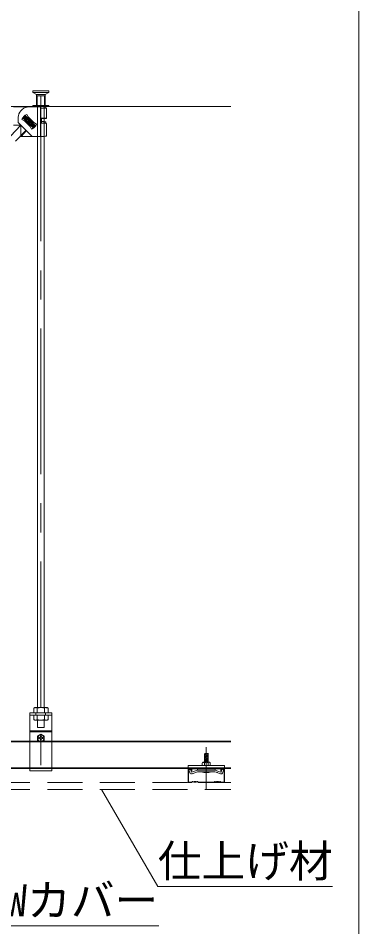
# Model space of a CAD drawing. Units: millimetres, scale not verified. Extents: x -7800 to 7800, y -5578 to 5491.
# Drawn here: x -2536 to -2068, y -1262 to -14 of the extents above; entities that cross this region are included whole.
import ezdxf
from ezdxf.enums import TextEntityAlignment as Align

# ---------------------------------------------------------------- set-up
doc = ezdxf.new("R2010")
doc.units = ezdxf.units.MM
doc.header["$LTSCALE"] = 40
for name, pattern in [('CHAIN1', [8, 5, -1, 1, -1]), ('DASHED1', [1.8, 1.2, -0.6]), ('DOUBLE_CHAIN1', [8.8, 5, -1, 0.6, -0.6, 0.6, -1])]:
    doc.linetypes.add(name, pattern=pattern)
for name, color, linetype, lineweight in [('2-0_中心線', 4, 'CHAIN1', 9), ('2-1_吊り材', 4, 'Continuous', 9), ('2-2_野縁受け', 3, 'Continuous', 18), ('2-3_野縁', 7, 'Continuous', 18), ('2-6_文字', 3, 'Continuous', 18), ('2-9_躯体', 4, 'DASHED1', 9), ('2-A_クリップ', 3, 'Continuous', 18), ('2-C_パネル', 4, 'DASHED1', 9), ('F-2_太線１', 3, 'Continuous', 18)]:
    doc.layers.add(name, color=color, linetype=linetype, lineweight=lineweight)
doc.styles.add('ＭＳ ゴシック', font='')
doc.styles.get('ＭＳ ゴシック').set_extended_font_data('MS Gothic')

msp = doc.modelspace()

# ---------------------------------------------------------------- linework, layer by layer
at = {"layer": '2-0_中心線'}
for p, q in [((-2504.49, -120.09), (-2504.49, -1057.34)), ((-2277.49, -1015.05), (-2277.49, -1072.97))]:
    msp.add_line(p, q, dxfattribs=at)
at = {"layer": '2-1_吊り材', "color": 3, "lineweight": 18}
for p, q in [((-2508.99, -135.2), (-2508.99, -957.08)), ((-2499.99, -135.2), (-2499.99, -960.9)), ((-2508.99, -957.08), (-2508.99, -960.9))]:
    msp.add_line(p, q, dxfattribs=at)
at = {"layer": '2-1_吊り材', "color": 7, "lineweight": 18}
for p, q in [((-2512.97, -960.9), (-2514.29, -961.66)), ((-2496, -960.9), (-2494.69, -961.66)), ((-2519.49, -1047.9), (-2519.49, -967.9)), ((-2514.29, -967.9), (-2514.29, -961.66)), ((-2514.29, -967.9), (-2494.69, -967.9)), ((-2509.39, -967.9), (-2509.39, -961.66)), ((-2499.59, -967.9), (-2499.59, -961.66)), ((-2494.69, -967.9), (-2494.69, -961.66)), ((-2519.49, -992.7), (-2489.49, -992.7)), ((-2519.49, -994.08), (-2489.49, -994.08)), ((-2507.13, -1006.7), (-2509.3, -1005.45)), ((-2507.47, -1002.1), (-2506.89, -1002.1)), ((-2507.47, -1003.3), (-2506.89, -1003.3)), ((-2505.14, -999.76), (-2505.14, -1000.31)), ((-2505.14, -1005.64), (-2505.14, -1005.08)), ((-2503.94, -999.76), (-2503.94, -1000.57)), ((-2503.94, -999.76), (-2503.94, -1000.31)), ((-2503.94, -1005.64), (-2503.94, -1004.82)), ((-2503.94, -1005.64), (-2503.94, -1005.08)), ((-2501.6, -1002.1), (-2502.18, -1002.1)), ((-2501.6, -1003.3), (-2502.18, -1003.3)), ((-2501.94, -1006.7), (-2499.77, -1005.45)), ((-2489.49, -1047.9), (-2519.49, -1047.9))]:
    msp.add_line(p, q, dxfattribs=at)
at = {"layer": '2-1_吊り材', "color": 7, "linetype": 'DASHED1', "lineweight": 18}
for p, q in [((-2519.49, -971.1), (-2489.49, -971.1)), ((-2494.69, -971.1), (-2514.29, -971.1)), ((-2514.29, -971.1), (-2514.29, -977.34)), ((-2511.31, -967.9), (-2511.31, -971.1)), ((-2509.39, -971.1), (-2509.39, -977.34)), ((-2499.59, -971.1), (-2499.59, -977.34)), ((-2498.31, -967.9), (-2498.31, -971.1)), ((-2494.69, -971.1), (-2494.69, -977.34)), ((-2512.97, -978.1), (-2514.29, -977.34)), ((-2496, -978.1), (-2512.97, -978.1)), ((-2508.99, -978.1), (-2508.99, -988.14)), ((-2499.99, -978.1), (-2499.99, -988.14)), ((-2496, -978.1), (-2494.69, -977.34)), ((-2508.99, -988.14), (-2499.99, -988.14)), ((-2489.49, -1006.7), (-2519.49, -1006.7)), ((-2504.54, -1008.2), (-2507.13, -1006.7)), ((-2504.54, -1008.2), (-2501.94, -1006.7)), ((-2489.49, -1044.7), (-2519.49, -1044.7))]:
    msp.add_line(p, q, dxfattribs=at)
at = {"layer": '2-1_吊り材', "color": 7, "lineweight": 18}
for points in [[(-2512.97, -960.9), (-2508.82, -960.9), (-2496, -960.9)], [(-2519.49, -967.9), (-2489.49, -967.9), (-2489.49, -1047.9)], [(-2504.54, -997.2), (-2509.3, -999.95), (-2509.3, -1005.45)], [(-2504.54, -997.2), (-2499.77, -999.95), (-2499.77, -1005.45)]]:
    msp.add_lwpolyline(points, dxfattribs=at)
for centre, radius, start, end in [((-2511.08, -967.67), 6.81, 96.34294, 118.04132), ((-2512, -965.77), 4.88, 57.57118, 88.04459), ((-2504.49, -977.11), 16.22, 72.41205, 107.58797), ((-2496.97, -965.77), 4.88, 91.95543, 122.42883), ((-2497.89, -967.67), 6.81, 61.95869, 83.65707), ((-2504.54, -1002.7), 4.4, 294.61987, 245.38013), ((-2504.54, -1002.7), 3, 168.46304, 191.51331), ((-2506.73, -1000.5), 1.6, 264.363, 6.67345), ((-2506.73, -1004.89), 1.6, 353.32655, 95.637), ((-2504.54, -1002.7), 3, 78.46304, 101.53696), ((-2504.54, -1002.7), 3, 258.46304, 281.53696), ((-2502.34, -1000.5), 1.6, 173.32655, 275.637), ((-2502.34, -1004.89), 1.6, 84.363, 186.67345), ((-2504.54, -1002.7), 3, 348.48669, 11.53696)]:
    msp.add_arc(centre, radius, start, end, dxfattribs=at)
at = {"layer": '2-1_吊り材', "color": 7, "linetype": 'DASHED1', "lineweight": 18}
for centre, radius, start, end in [((-2511.08, -971.33), 6.81, 241.95869, 263.65707), ((-2512, -973.22), 4.88, 271.95543, 302.42883), ((-2504.49, -961.88), 16.22, 252.41205, 287.58797), ((-2496.97, -973.22), 4.88, 237.57118, 268.04459), ((-2497.89, -971.33), 6.81, 276.34294, 298.04132), ((-2504.54, -1002.7), 4.4, 245.38013, 294.61987)]:
    msp.add_arc(centre, radius, start, end, dxfattribs=at)
at = {"layer": '2-2_野縁受け'}
for p, q in [((-3389.49, -1006.7), (-2519.49, -1006.7)), ((-3389.49, -1007.9), (-2243.91, -1007.9)), ((-2489.49, -1006.7), (-2243.91, -1006.7)), ((-3389.49, -1043.5), (-2243.91, -1043.5)), ((-3347.27, -1044.7), (-2519.49, -1044.7)), ((-2489.49, -1044.7), (-2243.91, -1044.7))]:
    msp.add_line(p, q, dxfattribs=at)
at = {"layer": '2-3_野縁'}
for p, q in [((-2302.49, -1045.7), (-2302.49, -1062.73)), ((-2301.99, -1062.68), (-2301.99, -1045.7)), ((-2298.49, -1044.7), (-2301.49, -1044.7)), ((-2298.49, -1045.2), (-2301.49, -1045.2)), ((-2297.99, -1047.7), (-2297.99, -1045.7)), ((-2297.99, -1047.7), (-2297.49, -1047.7)), ((-2297.49, -1047.7), (-2297.49, -1045.7)), ((-2257.49, -1047.7), (-2257.49, -1045.7)), ((-2256.99, -1047.7), (-2257.49, -1047.7)), ((-2256.99, -1047.7), (-2256.99, -1045.7)), ((-2256.49, -1044.7), (-2253.49, -1044.7)), ((-2256.49, -1045.2), (-2253.49, -1045.2)), ((-2252.99, -1062.72), (-2252.99, -1045.7)), ((-2252.49, -1045.7), (-2252.49, -1062.65)), ((-2301.49, -1063.2), (-2297.9, -1063.2)), ((-2301.49, -1063.2), (-2297.9, -1063.2)), ((-2297.9, -1063.7), (-2301.49, -1063.7)), ((-2297.9, -1063.7), (-2301.49, -1063.7)), ((-2297.55, -1063.05), (-2296.84, -1062.34)), ((-2296.84, -1062.34), (-2297.55, -1063.05)), ((-2296.49, -1062.7), (-2297.2, -1063.4)), ((-2296.49, -1062.7), (-2297.2, -1063.4)), ((-2289.49, -1062.7), (-2288.78, -1063.4)), ((-2289.13, -1062.34), (-2288.43, -1063.05)), ((-2288.07, -1063.2), (-2277.49, -1063.2)), ((-2288.07, -1063.7), (-2277.49, -1063.7)), ((-2266.9, -1063.2), (-2277.49, -1063.2)), ((-2266.9, -1063.7), (-2277.49, -1063.7)), ((-2265.84, -1062.34), (-2266.55, -1063.05)), ((-2265.49, -1062.7), (-2266.19, -1063.4)), ((-2258.49, -1062.7), (-2257.78, -1063.4)), ((-2258.49, -1062.7), (-2257.78, -1063.4)), ((-2257.43, -1063.05), (-2258.13, -1062.34)), ((-2258.13, -1062.34), (-2257.43, -1063.05)), ((-2253.49, -1063.2), (-2257.07, -1063.2)), ((-2253.49, -1063.2), (-2257.07, -1063.2)), ((-2257.07, -1063.7), (-2253.49, -1063.7)), ((-2257.07, -1063.7), (-2253.49, -1063.7))]:
    msp.add_line(p, q, dxfattribs=at)
for centre, radius, start, end in [((-2301.49, -1045.7), 1, 90.00299, 180.00299), ((-2301.49, -1045.7), 0.5, 90.00299, 180.00299), ((-2298.49, -1045.7), 1, 0.00299, 90.00299), ((-2298.49, -1045.7), 0.5, 0.00299, 90.00299), ((-2256.49, -1045.7), 1, 89.99696, 179.99699), ((-2256.49, -1045.7), 0.5, 89.99696, 179.99699), ((-2253.49, -1045.7), 1, 359.99699, 89.99699), ((-2253.49, -1045.7), 0.5, 359.99699, 89.99699), ((-2301.49, -1062.7), 1, 177.476, 270), ((-2301.49, -1062.7), 1, 177.476, 270), ((-2301.49, -1062.7), 0.5, 177.476, 270), ((-2301.49, -1062.7), 0.5, 177.476, 270), ((-2297.9, -1062.7), 0.5, 269.99998, 314.99998), ((-2297.9, -1062.7), 0.5, 270, 314.99998), ((-2297.9, -1062.7), 1, 270, 315), ((-2297.9, -1062.7), 1, 270, 314.99998), ((-2296.49, -1062.7), 0.5, 46.39717, 135), ((-2295.24, -1061.38), 1.81, 226.39716, 313.6028), ((-2295.24, -1061.38), 1.31, 226.39716, 313.6028), ((-2293.99, -1062.7), 0.5, 36.86987, 133.6028), ((-2292.99, -1061.95), 1.25, 216.86989, 323.1301), ((-2292.99, -1061.95), 0.75, 216.86989, 323.1301), ((-2291.99, -1062.7), 0.5, 36.86987, 143.1301), ((-2291.99, -1062.7), 0.5, 46.39717, 143.1301), ((-2290.74, -1061.38), 1.81, 226.39716, 313.6028), ((-2290.74, -1061.38), 1.31, 226.39716, 313.6028), ((-2289.49, -1062.7), 0.5, 44.99998, 133.60281), ((-2288.07, -1062.7), 1, 225, 270), ((-2288.07, -1062.7), 0.5, 225, 270), ((-2266.9, -1062.7), 0.5, 270, 315), ((-2266.9, -1062.7), 1, 270, 315), ((-2265.49, -1062.7), 0.5, 46.39719, 135.00002), ((-2264.24, -1061.38), 1.81, 226.39719, 313.60283), ((-2264.24, -1061.38), 1.31, 226.39719, 313.60283), ((-2262.99, -1062.7), 0.5, 36.86989, 143.1301), ((-2262.99, -1062.7), 0.5, 36.86989, 133.60281), ((-2261.99, -1061.95), 1.25, 216.8699, 323.13011), ((-2261.99, -1061.95), 0.75, 216.8699, 323.13011), ((-2260.99, -1062.7), 0.5, 46.39719, 143.13011), ((-2259.74, -1061.38), 1.81, 226.39719, 313.60283), ((-2259.74, -1061.38), 1.31, 226.39719, 313.60283), ((-2258.49, -1062.7), 0.5, 45, 133.60283), ((-2257.07, -1062.7), 1, 225, 270), ((-2257.07, -1062.7), 1, 225.00002, 270), ((-2257.07, -1062.7), 0.5, 225, 270), ((-2257.07, -1062.7), 0.5, 225.00002, 270), ((-2253.49, -1062.7), 1, 270, 2.524), ((-2253.49, -1062.7), 1, 269.99995, 2.524), ((-2253.49, -1062.7), 0.5, 270, 2.524), ((-2253.49, -1062.7), 0.5, 269.99995, 2.524)]:
    msp.add_arc(centre, radius, start, end, dxfattribs=at)
at = {"layer": '2-6_文字'}
for p, q in [((-2520.54, -135.51), (-2542.04, -135.51)), ((-2505.04, -135.51), (-2520.54, -135.51)), ((-2505.04, -135.2), (-2509.04, -135.2)), ((-2505.04, -135.2), (-2501.38, -135.2)), ((-2505.04, -174.23), (-2505.04, -137.16)), ((-2501.38, -135.2), (-2499.39, -135.2)), ((-2497.84, -135.51), (-2497.84, -137.34)), ((-2526.27, -147.4), (-2529.39, -150.64)), ((-2526.24, -148.81), (-2526.27, -147.4)), ((-2511.69, -161.38), (-2526.27, -147.4)), ((-2513.11, -161.41), (-2526.24, -148.81)), ((-2521.74, -149.43), (-2523.72, -146)), ((-2521.74, -149.43), (-2513.96, -157.21)), ((-2500.04, -137.72), (-2500.04, -137.72)), ((-2496.84, -137.51), (-2496.84, -151.32)), ((-2531.88, -160.61), (-2546.42, -175.78)), ((-2542.04, -160.46), (-2532.04, -160.46)), ((-2535.55, -156.97), (-2535.55, -150.51)), ((-2535.54, -156.98), (-2516.43, -176.09)), ((-2533.97, -160.46), (-2532.97, -159.56)), ((-2532.04, -160.46), (-2532.04, -176.09)), ((-2527.12, -154.81), (-2530.55, -152.83)), ((-2527.97, -150.61), (-2529.39, -150.64)), ((-2529.39, -150.64), (-2514.81, -164.63)), ((-2527.12, -154.81), (-2519.34, -162.59)), ((-2521.46, -149.84), (-2526.82, -155.24)), ((-2524.15, -152.55), (-2526.6, -150.2)), ((-2520.54, -156.01), (-2522.34, -154.28)), ((-2520.54, -156.01), (-2522.27, -157.82)), ((-2520.54, -156.01), (-2518.81, -154.21)), ((-2520.54, -156.01), (-2518.74, -157.74)), ((-2514.37, -156.68), (-2519.51, -162.29)), ((-2516.93, -159.47), (-2514.48, -161.83)), ((-2514.84, -163.21), (-2513.11, -161.41)), ((-2514.81, -164.63), (-2511.69, -161.38)), ((-2513.96, -157.21), (-2510.53, -159.19)), ((-2513.11, -161.41), (-2511.69, -161.38)), ((-2503.53, -150.96), (-2503.58, -157.97)), ((-2497.84, -156.11), (-2497.84, -158.15)), ((-2496.84, -158.32), (-2496.84, -175.77)), ((-2524.84, -167.72), (-2539.2, -182.7)), ((-2531.52, -176.09), (-2524.35, -168.17)), ((-2519.34, -162.59), (-2517.36, -166.02)), ((-2514.84, -163.21), (-2514.81, -164.63)), ((-2505.04, -176.09), (-2505.04, -174.23)), ((-2505.04, -176.09), (-2532.04, -176.09))]:
    msp.add_line(p, q, dxfattribs=at)
at = {"layer": '2-6_文字', "linetype": 'DASHED1'}
for p, q in [((-2509.04, -135.2), (-2509.04, -160.2)), ((-2500.04, -135.2), (-2500.04, -160.2)), ((-2500.04, -135.74), (-2500.04, -150.22)), ((-2522.42, -151.09), (-2525.53, -154.34)), ((-2521.8, -151.69), (-2524.91, -154.93)), ((-2516.17, -157.09), (-2519.28, -160.34)), ((-2515.55, -157.68), (-2518.66, -160.93)), ((-2500.04, -156.33), (-2500.04, -176.01)), ((-2534.38, -174.2), (-2534.38, -174.19))]:
    msp.add_line(p, q, dxfattribs=at)
at = {"layer": '2-6_文字', "color": 7}
for p, q in [((-2421.24, -1073.2), (-2344.1, -1206.81)), ((-2344.1, -1206.81), (-2104.1, -1206.81)), ((-3092.82, -1260.7), (-2342.82, -1260.7))]:
    msp.add_line(p, q, dxfattribs=at)
at = {"layer": '2-6_文字'}
for points in [[(-2505.04, -137.16), (-2505.04, -135.51), (-2505.04, -135.2)], [(-2505.04, -137.16), (-2503.61, -137.16), (-2502.23, -137.18), (-2500.94, -137.2), (-2499.76, -137.24), (-2498.75, -137.28), (-2497.93, -137.33), (-2497.33, -137.39), (-2496.96, -137.45), (-2496.84, -137.51)], [(-2500.04, -135.74), (-2500.55, -135.44), (-2500.94, -135.22)], [(-2526.24, -148.81), (-2527.97, -150.61), (-2514.84, -163.21)], [(-2503.57, -157.97), (-2502.19, -157.99), (-2500.9, -158.01), (-2499.73, -158.05), (-2498.72, -158.09), (-2497.91, -158.15), (-2497.31, -158.2), (-2496.95, -158.26), (-2496.84, -158.32)], [(-2503.52, -150.96), (-2502.14, -150.98), (-2500.85, -151.01), (-2499.69, -151.05), (-2498.69, -151.09), (-2497.89, -151.14), (-2497.3, -151.2), (-2496.94, -151.26), (-2496.84, -151.32), (-2496.98, -151.38), (-2497.36, -151.44), (-2497.98, -151.5), (-2498.82, -151.55), (-2499.84, -151.59), (-2501.02, -151.63), (-2502.32, -151.65), (-2503.52, -151.67)], [(-2503.52, -151.11), (-2502.71, -151.12), (-2501.98, -151.14), (-2501.34, -151.17), (-2500.81, -151.2), (-2500.41, -151.23), (-2500.15, -151.27), (-2500.04, -151.31), (-2500.08, -151.35), (-2500.27, -151.38), (-2500.61, -151.42), (-2501.08, -151.45), (-2501.67, -151.48), (-2502.36, -151.5), (-2503.14, -151.52), (-2503.52, -151.52)], [(-2500.04, -156.33), (-2500.55, -156.03), (-2500.94, -155.81)]]:
    msp.add_lwpolyline(points, dxfattribs=at)
at = {"layer": '2-6_文字', "linetype": 'DOUBLE_CHAIN1'}
msp.add_lwpolyline([(-2505.04, -176.09), (-2503.61, -176.08), (-2502.23, -176.07), (-2500.94, -176.04), (-2499.77, -176.01), (-2498.76, -175.96), (-2497.94, -175.91), (-2497.33, -175.85), (-2496.84, -175.77)], dxfattribs=at)
at = {"layer": '2-6_文字'}
for centre, radius, start, end in [((-2520.55, -150.51), 15, 90.00002, 169.45277), ((-2503.21, -176.04), 40.88, 82.44598, 87.4412), ((-2520.55, -150.51), 15, 169.45277, 180), ((-2520.54, -156.01), 10.5, 107.62612, 162.37332), ((-2520.54, -156.01), 10.5, 287.62618, 342.37419), ((-2502.34, -186.65), 30.86, 81.60167, 92.24353)]:
    msp.add_arc(centre, radius, start, end, dxfattribs=at)
at = {"layer": '2-9_躯体'}
for p, q in [((-2493.54, -113.7), (-2515.54, -113.7)), ((-2515.54, -113.7), (-2515.54, -115.7)), ((-2493.54, -115.7), (-2515.54, -115.7)), ((-2515.54, -115.7), (-2510.54, -118.7)), ((-2498.54, -118.7), (-2510.54, -118.7)), ((-2510.54, -118.7), (-2510.54, -133.7)), ((-2509.54, -120.2), (-2509.04, -120.2)), ((-2509.54, -120.2), (-2509.54, -135.2)), ((-2499.54, -120.2), (-2509.04, -120.2)), ((-2499.54, -120.2), (-2499.54, -135.2)), ((-2493.54, -115.7), (-2498.54, -118.7)), ((-2498.54, -118.7), (-2498.54, -133.7)), ((-2493.54, -113.7), (-2493.54, -115.7)), ((-2493.54, -133.7), (-2515.54, -133.7)), ((-2515.54, -133.7), (-2515.54, -135.2)), ((-2493.54, -133.7), (-2493.54, -135.2))]:
    msp.add_line(p, q, dxfattribs=at)
at = {"layer": '2-9_躯体', "color": 7, "linetype": 'Continuous', "lineweight": 18}
msp.add_line((-4583.5, -135.2), (-2243.91, -135.2), dxfattribs=at)
at = {"layer": '2-A_クリップ'}
for p, q in [((-2282.29, -1036.08), (-2282.76, -1036.32)), ((-2282.29, -1036.08), (-2282.76, -1036.32)), ((-2281.96, -1035.92), (-2272.96, -1035.92)), ((-2281.6, -1036.01), (-2279.96, -1036.42)), ((-2281.6, -1036.01), (-2279.96, -1036.42)), ((-2274.46, -1024.06), (-2280.46, -1024.91)), ((-2280.46, -1024.91), (-2279.71, -1025.3)), ((-2274.46, -1025.06), (-2280.46, -1025.91)), ((-2280.46, -1025.91), (-2279.71, -1026.3)), ((-2280.46, -1034.91), (-2279.71, -1035.3)), ((-2274.46, -1035.06), (-2280.46, -1035.91)), ((-2274.46, -1035.06), (-2280.46, -1035.91)), ((-2279.71, -1035.92), (-2279.71, -1023.91)), ((-2279.71, -1023.91), (-2275.21, -1023.91)), ((-2274.46, -1024.06), (-2275.21, -1023.91)), ((-2275.21, -1035.92), (-2275.21, -1023.94)), ((-2274.46, -1025.06), (-2275.21, -1024.67)), ((-2274.46, -1026.06), (-2275.21, -1025.67)), ((-2274.46, -1027.06), (-2275.21, -1026.67)), ((-2274.46, -1028.06), (-2275.21, -1027.67)), ((-2274.46, -1029.06), (-2275.21, -1028.67)), ((-2274.46, -1030.06), (-2275.21, -1029.67)), ((-2274.46, -1031.06), (-2275.21, -1030.67)), ((-2274.46, -1032.06), (-2275.21, -1031.67)), ((-2274.46, -1033.06), (-2275.21, -1032.67)), ((-2274.46, -1034.06), (-2275.21, -1033.67)), ((-2274.46, -1035.06), (-2275.21, -1034.67)), ((-2274.46, -1035.06), (-2275.21, -1034.67)), ((-2274.74, -1035.92), (-2275.21, -1035.67)), ((-2274.74, -1035.92), (-2275.21, -1035.67)), ((-2273.31, -1036), (-2274.96, -1036.41)), ((-2273.31, -1036), (-2274.96, -1036.41)), ((-2272.63, -1036.08), (-2272.16, -1036.31)), ((-2272.63, -1036.08), (-2272.16, -1036.31)), ((-2302.46, -1040.42), (-2252.46, -1040.42)), ((-2302.46, -1040.42), (-2302.46, -1044.72)), ((-2302.46, -1044.72), (-2252.46, -1044.72)), ((-2299.25, -1045.71), (-2301.41, -1046.49)), ((-2300.22, -1049.78), (-2301.41, -1046.49)), ((-2300.01, -1050.34), (-2301.41, -1046.49)), ((-2297.81, -1049.65), (-2299.25, -1045.71)), ((-2289.45, -1046.61), (-2297.81, -1049.65)), ((-2289.45, -1044.72), (-2289.45, -1046.61)), ((-2289.45, -1046.61), (-2277.46, -1046.61)), ((-2282.96, -1036.92), (-2282.96, -1040.42)), ((-2282.96, -1040.42), (-2271.96, -1040.42)), ((-2279.96, -1036.42), (-2279.96, -1036.43)), ((-2279.96, -1036.43), (-2279.96, -1040.42)), ((-2265.46, -1046.61), (-2277.46, -1046.61)), ((-2265.46, -1046.61), (-2277.46, -1046.61)), ((-2265.46, -1046.61), (-2277.46, -1046.61)), ((-2275.24, -1036.31), (-2274.96, -1036.41)), ((-2271.96, -1036.92), (-2271.96, -1040.42)), ((-2265.46, -1046.61), (-2258.06, -1049.3)), ((-2265.45, -1044.72), (-2265.45, -1046.61)), ((-2254.85, -1050.14), (-2253.79, -1046.19)), ((-2252.46, -1044.72), (-2252.46, -1040.42)), ((-2252.46, -1043.52), (-2252.27, -1043.52)), ((-2252.46, -1044.72), (-2252.27, -1044.72)), ((-2297.05, -1051.71), (-2289.35, -1048.91)), ((-2270.46, -1048.91), (-2284.46, -1048.91)), ((-2277.46, -1048.91), (-2268.31, -1048.91)), ((-2277.46, -1048.91), (-2267.73, -1048.91)), ((-2277.46, -1048.91), (-2266.24, -1048.91)), ((-2267.97, -1048.91), (-2266.24, -1048.91)), ((-2267.48, -1048.91), (-2265.57, -1048.91)), ((-2262.32, -1050.09), (-2265.57, -1048.91)), ((-2257.87, -1051.71), (-2263.06, -1049.82)), ((-2258.36, -1049.19), (-2257.1, -1049.65))]:
    msp.add_line(p, q, dxfattribs=at)
for points in [[(-2274.46, -1026.06), (-2280.46, -1026.91), (-2279.71, -1027.3)], [(-2274.46, -1027.06), (-2280.46, -1027.91), (-2279.71, -1028.3)], [(-2274.46, -1028.06), (-2280.46, -1028.91), (-2279.71, -1029.3)], [(-2274.46, -1029.06), (-2280.46, -1029.91), (-2279.71, -1030.3)], [(-2274.46, -1030.06), (-2280.46, -1030.91), (-2279.71, -1031.3)], [(-2274.46, -1031.06), (-2280.46, -1031.91), (-2279.71, -1032.3)], [(-2274.46, -1032.06), (-2280.46, -1032.91), (-2279.71, -1033.3)], [(-2274.46, -1033.06), (-2280.46, -1033.91), (-2279.71, -1034.3)], [(-2274.46, -1034.06), (-2280.46, -1034.91), (-2279.71, -1035.3)], [(-2297.81, -1049.65), (-2299.25, -1045.71), (-2301.41, -1046.49)], [(-2275.24, -1036.31), (-2274.96, -1036.41), (-2274.96, -1040.42)], [(-2257.1, -1049.65), (-2256.01, -1045.6), (-2253.79, -1046.19)], [(-2277.46, -1048.91), (-2288.67, -1048.91), (-2289.35, -1048.91)]]:
    msp.add_lwpolyline(points, dxfattribs=at)
for centre, radius, start, end in [((-2281.96, -1036.92), 1, 90, 180), ((-2281.84, -1036.98), 1, 75.942, 116.60205), ((-2281.84, -1036.98), 1, 75.942, 116.60205), ((-2277.46, -1042.42), 6.5, 70.01814, 112.61984), ((-2277.46, -1042.42), 6.5, 70.01814, 112.61984), ((-2273.07, -1036.98), 1, 63.73466, 103.8602), ((-2273.07, -1036.98), 1, 63.73466, 103.8602), ((-2272.96, -1036.92), 1, 0, 90), ((-2297.85, -1049.55), 2.3, 199.99997, 299.99998), ((-2277.46, -1034.91), 15.65, 243.43492, 296.56505), ((-2257.07, -1049.55), 2.3, 244.99998, 345)]:
    msp.add_arc(centre, radius, start, end, dxfattribs=at)
at = {"layer": '2-C_パネル'}
for p, q in [((-4583.5, -1063.7), (-2243.91, -1063.7)), ((-4583.5, -1073.2), (-2243.91, -1073.2))]:
    msp.add_line(p, q, dxfattribs=at)
at = {"layer": 'F-2_太線１'}
msp.add_line((-2068.18, 1696.25), (-2068.18, -4783.77), dxfattribs=at)

# ---------------------------------------------------------------- texts
at = {"layer": '2-6_文字', "color": 7, "style": 'ＭＳ ゴシック'}
for s, p in [('仕上げ材', (-2344.1, -1206.81)), ('：RP-Wクリップ+RP-Wカバー', (-3092.82, -1260.7))]:
    msp.add_text(s, height=43.99, dxfattribs=at).set_placement(p, align=Align.BOTTOM_LEFT)

doc.saveas('drawing.dxf')
